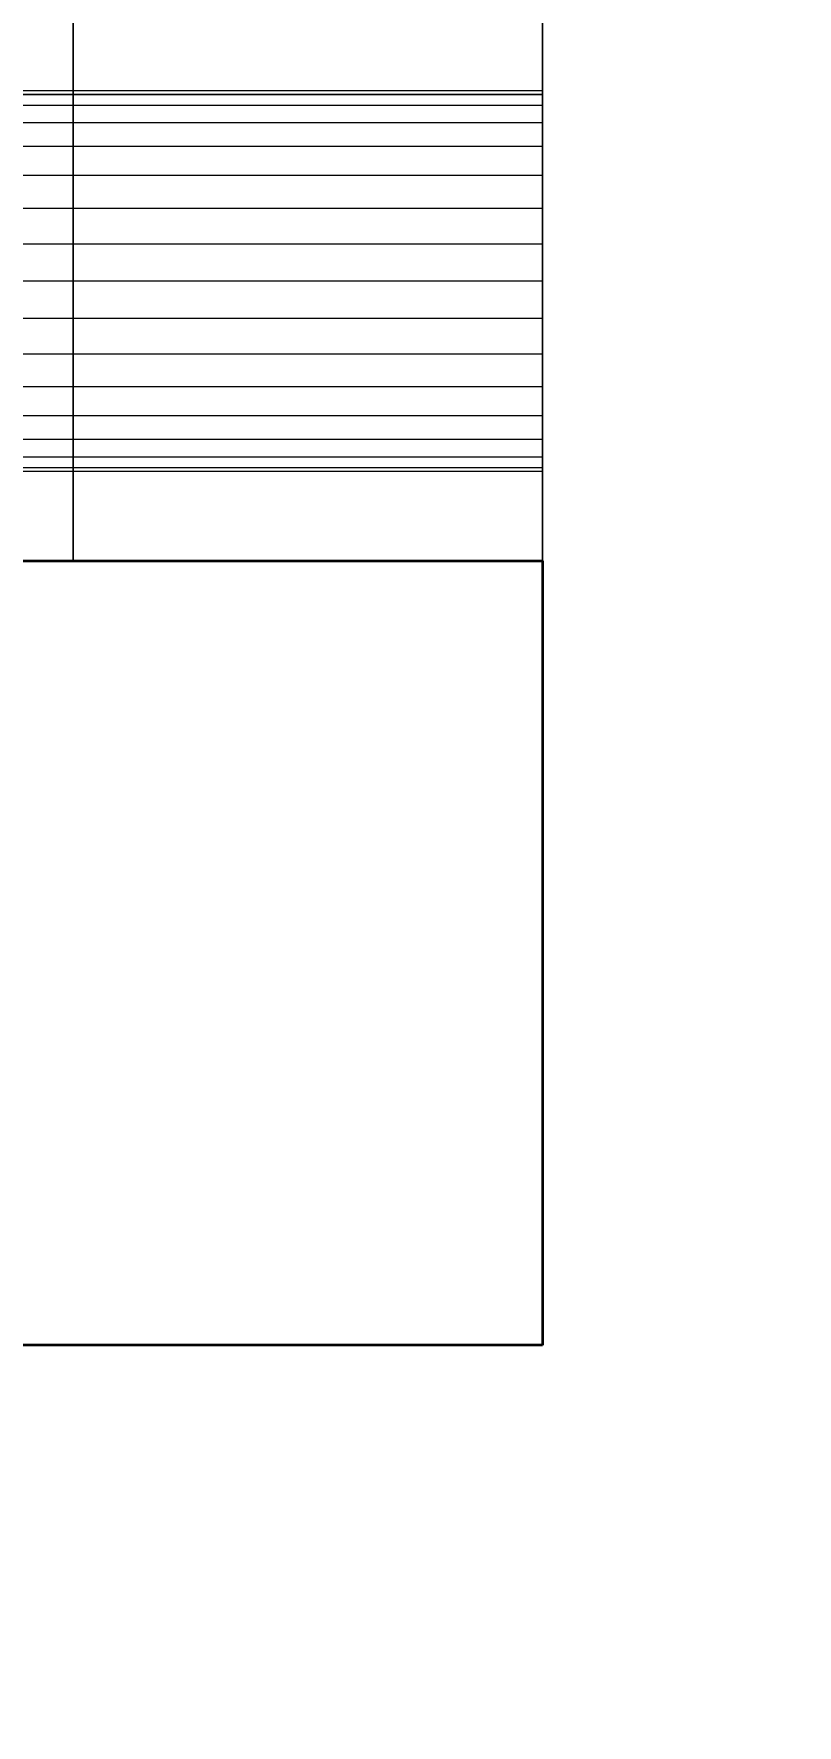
# Model space of a CAD drawing. Header units: millimetres. Extents: x -22443 to 8019, y 3751 to 17584.
# Drawn here: x -19289.5 to -19210.1, y 10933.9 to 11109.8 of the extents above; entities that cross this region are included whole.
import ezdxf

# ---------------------------------------------------------------- set-up
doc = ezdxf.new("R2010")
doc.units = ezdxf.units.MM
for name, color, linetype, lineweight in [('A-ANNO-DIMS', 211, 'Continuous', 9), ('A-ANNO-DIMS-50', 211, 'Continuous', 9), ('A-GENM', 13, 'Continuous', 18)]:
    doc.layers.add(name, color=color, linetype=linetype, lineweight=lineweight)
doc.styles.add('Arial', font='arial.ttf', dxfattribs={"height": 125})
doc.dimstyles.new('Diagonal_-_2_5mm_Arial', dxfattribs={"dimscale": 304.8, "dimtxt": 127.532425, "dimasz": 0.492126, "dimexe": 0.393701, "dimexo": 0.246063, "dimgap": 0.287073, "dimtad": 1, "dimdec": 0, "dimzin": 0, "dimdsep": 46, "dimtxsty": 'Arial', "dimblk1": 'OBLIQUE', "dimblk2": 'OBLIQUE', "dimsah": 1, "dimcen": 0.09, "dimdle": 0.393701, "dimazin": 0, "dimtfac": 1, "dimtdec": 4, "dimtix": 1, "dimtmove": 0, "dimatfit": 3, "dimfxl": 1, "dimtvp": 1, "dimtolj": 1, "dimtzin": 0, "dimarcsym": 2})

# ---------------------------------------------------------------- blocks, each defined once
blk = doc.blocks.new('Nevera de autoservicio single - Nevera de autoservicio single-466915-Level 1')
at = {"layer": 'A-GENM'}
for p, q in [((405.91, -1108.9), (405.91, 1307.98)), ((405.91, -1108.9), (405.91, 1307.98)), ((405.91, 1307.98), (405.91, -1108.9)), ((405.91, 1307.98), (405.91, -1108.9)), ((454.75, 1307.98), (454.75, -1108.9)), ((454.75, -1108.9), (454.75, 1307.98)), ((454.75, -1108.9), (454.75, 1307.98)), ((454.75, -1108.9), (454.75, 1307.98)), ((454.75, -1060.04), (255.92, -1060.04)), ((454.75, -1060.04), (255.92, -1060.04)), ((454.75, -1060.04), (255.92, -1060.04)), ((454.75, -1060.04), (255.92, -1060.04)), ((454.75, -1060.04), (255.92, -1060.04)), ((454.75, -1060.04), (255.92, -1060.04)), ((454.75, -1060.04), (255.92, -1060.04)), ((454.75, -1060.04), (255.92, -1060.04)), ((454.75, -1060.04), (255.92, -1060.04)), ((454.75, -1060.04), (255.92, -1060.04)), ((454.75, -1060.04), (255.92, -1060.04)), ((454.75, -1060.04), (255.92, -1060.04)), ((454.75, -1060.42), (255.92, -1060.42)), ((454.75, -1060.42), (255.92, -1060.42)), ((454.75, -1060.42), (255.92, -1060.42)), ((454.75, -1060.42), (255.92, -1060.42)), ((454.75, -1060.42), (255.92, -1060.42)), ((454.75, -1060.42), (255.92, -1060.42)), ((454.75, -1060.42), (255.92, -1060.42)), ((454.75, -1060.42), (255.92, -1060.42)), ((454.75, -1060.42), (255.92, -1060.42)), ((454.75, -1060.42), (255.92, -1060.42)), ((454.75, -1060.42), (255.92, -1060.42)), ((454.75, -1060.42), (255.92, -1060.42)), ((454.75, -1060.42), (255.92, -1060.42)), ((454.75, -1060.42), (255.92, -1060.42)), ((454.75, -1060.42), (255.92, -1060.42)), ((454.75, -1060.42), (255.92, -1060.42)), ((255.92, -1060.42), (454.75, -1060.42)), ((454.75, -1060.42), (255.92, -1060.42)), ((454.75, -1060.42), (255.92, -1060.42)), ((454.75, -1060.42), (255.92, -1060.42)), ((255.92, -1060.42), (454.75, -1060.42)), ((454.75, -1060.42), (255.92, -1060.42)), ((454.75, -1060.42), (255.92, -1060.42)), ((454.75, -1060.42), (255.92, -1060.42)), ((454.75, -1060.39), (454.75, -1060.04)), ((454.75, -1060.04), (454.75, -1060.42)), ((454.75, -1060.42), (454.75, -1060.04)), ((454.75, -1060.04), (454.75, -1060.23)), ((454.75, -1060.42), (454.75, -1060.04)), ((454.75, -1060.04), (454.75, -1060.23)), ((454.75, -1060.23), (454.75, -1060.04)), ((454.75, -1060.04), (454.75, -1060.42)), ((454.75, -1060.23), (454.75, -1060.04)), ((454.75, -1060.04), (454.75, -1060.42)), ((454.75, -1060.23), (454.75, -1060.04)), ((454.75, -1060.04), (454.75, -1060.42)), ((454.75, -1060.42), (454.75, -1060.04)), ((454.75, -1060.04), (454.75, -1060.39)), ((454.75, -1060.23), (454.75, -1060.04)), ((454.75, -1060.23), (454.75, -1060.04)), ((454.75, -1060.23), (454.75, -1060.04)), ((454.75, -1060.23), (454.75, -1060.04)), ((454.75, -1060.23), (454.75, -1060.04)), ((454.75, -1060.42), (454.75, -1060.04)), ((454.75, -1060.42), (454.75, -1060.04)), ((454.75, -1060.42), (454.75, -1060.04)), ((454.75, -1060.42), (454.75, -1060.04)), ((454.75, -1060.42), (454.75, -1060.04)), ((454.75, -1060.23), (454.75, -1060.42)), ((454.75, -1060.23), (454.75, -1060.42)), ((454.75, -1060.42), (454.75, -1060.23)), ((454.75, -1060.23), (454.75, -1060.42)), ((454.75, -1060.23), (454.75, -1060.42)), ((454.75, -1060.42), (454.75, -1060.23)), ((454.75, -1060.42), (454.75, -1060.23)), ((454.75, -1060.42), (454.75, -1060.23)), ((454.75, -1060.42), (454.75, -1060.23)), ((454.75, -1060.42), (454.75, -1060.23)), ((454.75, -1060.42), (454.75, -1060.39)), ((454.75, -1060.39), (454.75, -1060.42)), ((454.75, -1061.55), (454.75, -1060.42)), ((454.75, -1060.42), (454.75, -1061.55)), ((454.75, -1061.55), (454.75, -1060.42)), ((454.75, -1060.42), (454.75, -1061.55)), ((454.75, -1061.55), (454.75, -1060.42)), ((454.75, -1060.42), (454.75, -1061.55)), ((454.75, -1061.55), (454.75, -1060.42)), ((454.75, -1060.42), (454.75, -1061.55)), ((454.75, -1061.55), (454.75, -1060.42)), ((454.75, -1060.42), (454.75, -1061.55)), ((454.75, -1061.55), (454.75, -1060.42)), ((454.75, -1060.42), (454.75, -1061.55)), ((454.75, -1061.55), (454.75, -1060.42)), ((454.75, -1061.55), (454.75, -1060.42)), ((454.75, -1061.55), (454.75, -1060.42)), ((454.75, -1061.55), (454.75, -1060.42)), ((454.75, -1061.55), (454.75, -1060.42)), ((454.75, -1061.55), (454.75, -1060.42)), ((454.75, -1061.55), (454.75, -1060.42)), ((454.75, -1061.55), (454.75, -1060.42)), ((454.75, -1061.55), (454.75, -1060.42)), ((454.75, -1061.55), (454.75, -1060.42)), ((454.75, -1061.55), (454.75, -1060.42)), ((454.75, -1061.55), (454.75, -1060.42)), ((454.75, -1061.55), (255.92, -1061.55)), ((454.75, -1061.55), (255.92, -1061.55)), ((454.75, -1061.55), (255.92, -1061.55)), ((454.75, -1061.55), (255.92, -1061.55)), ((454.75, -1061.55), (255.92, -1061.55)), ((454.75, -1061.55), (255.92, -1061.55)), ((454.75, -1061.55), (255.92, -1061.55)), ((454.75, -1061.55), (255.92, -1061.55)), ((454.75, -1061.55), (255.92, -1061.55)), ((454.75, -1061.55), (255.92, -1061.55)), ((454.75, -1061.55), (255.92, -1061.55)), ((454.75, -1061.55), (255.92, -1061.55)), ((454.75, -1061.55), (255.92, -1061.55)), ((454.75, -1061.55), (255.92, -1061.55)), ((454.75, -1061.55), (255.92, -1061.55)), ((454.75, -1061.55), (255.92, -1061.55)), ((454.75, -1061.55), (255.92, -1061.55)), ((454.75, -1061.55), (255.92, -1061.55)), ((454.75, -1061.55), (255.92, -1061.55)), ((454.75, -1061.55), (255.92, -1061.55)), ((454.75, -1061.55), (255.92, -1061.55)), ((454.75, -1061.55), (255.92, -1061.55)), ((454.75, -1061.55), (255.92, -1061.55)), ((454.75, -1061.55), (255.92, -1061.55)), ((454.75, -1063.37), (454.75, -1061.55)), ((454.75, -1061.55), (454.75, -1063.37)), ((454.75, -1063.37), (454.75, -1061.55)), ((454.75, -1061.55), (454.75, -1063.37)), ((454.75, -1063.37), (454.75, -1061.55)), ((454.75, -1061.55), (454.75, -1063.37)), ((454.75, -1063.37), (454.75, -1061.55)), ((454.75, -1061.55), (454.75, -1063.37)), ((454.75, -1063.37), (454.75, -1061.55)), ((454.75, -1061.55), (454.75, -1063.37)), ((454.75, -1063.37), (454.75, -1061.55)), ((454.75, -1061.55), (454.75, -1063.37)), ((454.75, -1063.37), (454.75, -1061.55)), ((454.75, -1063.37), (454.75, -1061.55)), ((454.75, -1063.37), (454.75, -1061.55)), ((454.75, -1063.37), (454.75, -1061.55)), ((454.75, -1063.37), (454.75, -1061.55)), ((454.75, -1063.37), (454.75, -1061.55)), ((454.75, -1063.37), (454.75, -1061.55)), ((454.75, -1063.37), (454.75, -1061.55)), ((454.75, -1063.37), (454.75, -1061.55)), ((454.75, -1063.37), (454.75, -1061.55)), ((454.75, -1063.37), (454.75, -1061.55)), ((454.75, -1063.37), (454.75, -1061.55)), ((454.75, -1063.37), (255.92, -1063.37)), ((454.75, -1063.37), (255.92, -1063.37)), ((454.75, -1063.37), (255.92, -1063.37)), ((454.75, -1063.37), (255.92, -1063.37)), ((454.75, -1063.37), (255.92, -1063.37)), ((454.75, -1063.37), (255.92, -1063.37)), ((454.75, -1063.37), (255.92, -1063.37)), ((454.75, -1063.37), (255.92, -1063.37)), ((454.75, -1063.37), (255.92, -1063.37)), ((454.75, -1063.37), (255.92, -1063.37)), ((454.75, -1063.37), (255.92, -1063.37)), ((454.75, -1063.37), (255.92, -1063.37)), ((454.75, -1063.37), (255.92, -1063.37)), ((454.75, -1063.37), (255.92, -1063.37)), ((454.75, -1063.37), (255.92, -1063.37)), ((454.75, -1063.37), (255.92, -1063.37)), ((454.75, -1063.37), (255.92, -1063.37)), ((454.75, -1063.37), (255.92, -1063.37)), ((454.75, -1063.37), (255.92, -1063.37)), ((454.75, -1063.37), (255.92, -1063.37)), ((454.75, -1063.37), (255.92, -1063.37)), ((454.75, -1063.37), (255.92, -1063.37)), ((454.75, -1063.37), (255.92, -1063.37)), ((454.75, -1063.37), (255.92, -1063.37)), ((454.75, -1065.83), (454.75, -1063.37)), ((454.75, -1063.37), (454.75, -1065.83)), ((454.75, -1065.83), (454.75, -1063.37)), ((454.75, -1063.37), (454.75, -1065.83)), ((454.75, -1065.83), (454.75, -1063.37)), ((454.75, -1063.37), (454.75, -1065.83)), ((454.75, -1065.83), (454.75, -1063.37)), ((454.75, -1063.37), (454.75, -1065.83)), ((454.75, -1065.83), (454.75, -1063.37)), ((454.75, -1063.37), (454.75, -1065.83)), ((454.75, -1065.83), (454.75, -1063.37)), ((454.75, -1063.37), (454.75, -1065.83)), ((454.75, -1065.83), (454.75, -1063.37)), ((454.75, -1065.83), (454.75, -1063.37)), ((454.75, -1065.83), (454.75, -1063.37)), ((454.75, -1065.83), (454.75, -1063.37)), ((454.75, -1065.83), (454.75, -1063.37)), ((454.75, -1065.83), (454.75, -1063.37)), ((454.75, -1065.83), (454.75, -1063.37)), ((454.75, -1065.83), (454.75, -1063.37)), ((454.75, -1065.83), (454.75, -1063.37)), ((454.75, -1065.83), (454.75, -1063.37)), ((454.75, -1065.83), (454.75, -1063.37)), ((454.75, -1065.83), (454.75, -1063.37)), ((454.75, -1065.83), (255.92, -1065.83)), ((454.75, -1065.83), (255.92, -1065.83)), ((454.75, -1065.83), (255.92, -1065.83)), ((454.75, -1065.83), (255.92, -1065.83)), ((454.75, -1065.83), (255.92, -1065.83)), ((454.75, -1065.83), (255.92, -1065.83)), ((454.75, -1065.83), (255.92, -1065.83)), ((454.75, -1065.83), (255.92, -1065.83)), ((454.75, -1065.83), (255.92, -1065.83)), ((454.75, -1065.83), (255.92, -1065.83)), ((454.75, -1065.83), (255.92, -1065.83)), ((454.75, -1065.83), (255.92, -1065.83)), ((454.75, -1065.83), (255.92, -1065.83)), ((454.75, -1065.83), (255.92, -1065.83)), ((454.75, -1065.83), (255.92, -1065.83)), ((454.75, -1065.83), (255.92, -1065.83)), ((454.75, -1065.83), (255.92, -1065.83)), ((454.75, -1065.83), (255.92, -1065.83)), ((454.75, -1065.83), (255.92, -1065.83)), ((454.75, -1065.83), (255.92, -1065.83)), ((454.75, -1065.83), (255.92, -1065.83)), ((454.75, -1065.83), (255.92, -1065.83)), ((454.75, -1065.83), (255.92, -1065.83)), ((454.75, -1065.83), (255.92, -1065.83)), ((454.75, -1068.83), (454.75, -1065.83)), ((454.75, -1065.83), (454.75, -1068.83)), ((454.75, -1068.83), (454.75, -1065.83)), ((454.75, -1065.83), (454.75, -1068.83)), ((454.75, -1068.83), (454.75, -1065.83)), ((454.75, -1065.83), (454.75, -1068.83)), ((454.75, -1068.83), (454.75, -1065.83)), ((454.75, -1065.83), (454.75, -1068.83)), ((454.75, -1068.83), (454.75, -1065.83)), ((454.75, -1065.83), (454.75, -1068.83)), ((454.75, -1068.83), (454.75, -1065.83)), ((454.75, -1065.83), (454.75, -1068.83)), ((454.75, -1068.83), (454.75, -1065.83)), ((454.75, -1068.83), (454.75, -1065.83)), ((454.75, -1068.83), (454.75, -1065.83)), ((454.75, -1068.83), (454.75, -1065.83)), ((454.75, -1068.83), (454.75, -1065.83)), ((454.75, -1068.83), (454.75, -1065.83)), ((454.75, -1068.83), (454.75, -1065.83)), ((454.75, -1068.83), (454.75, -1065.83)), ((454.75, -1068.83), (454.75, -1065.83)), ((454.75, -1068.83), (454.75, -1065.83)), ((454.75, -1068.83), (454.75, -1065.83)), ((454.75, -1068.83), (454.75, -1065.83)), ((454.75, -1068.83), (255.92, -1068.83)), ((454.75, -1068.83), (255.92, -1068.83)), ((454.75, -1068.83), (255.92, -1068.83)), ((454.75, -1068.83), (255.92, -1068.83)), ((454.75, -1068.83), (255.92, -1068.83)), ((454.75, -1068.83), (255.92, -1068.83)), ((454.75, -1068.83), (255.92, -1068.83)), ((454.75, -1068.83), (255.92, -1068.83)), ((454.75, -1068.83), (255.92, -1068.83)), ((454.75, -1068.83), (255.92, -1068.83)), ((454.75, -1068.83), (255.92, -1068.83)), ((454.75, -1068.83), (255.92, -1068.83)), ((454.75, -1068.83), (255.92, -1068.83)), ((454.75, -1068.83), (255.92, -1068.83)), ((454.75, -1068.83), (255.92, -1068.83)), ((454.75, -1068.83), (255.92, -1068.83)), ((454.75, -1068.83), (255.92, -1068.83)), ((454.75, -1068.83), (255.92, -1068.83)), ((454.75, -1068.83), (255.92, -1068.83)), ((454.75, -1068.83), (255.92, -1068.83)), ((454.75, -1068.83), (255.92, -1068.83)), ((454.75, -1068.83), (255.92, -1068.83)), ((454.75, -1068.83), (255.92, -1068.83)), ((454.75, -1068.83), (255.92, -1068.83)), ((454.75, -1072.25), (454.75, -1068.83)), ((454.75, -1068.83), (454.75, -1072.25)), ((454.75, -1072.25), (454.75, -1068.83)), ((454.75, -1068.83), (454.75, -1072.25)), ((454.75, -1072.25), (454.75, -1068.83)), ((454.75, -1068.83), (454.75, -1072.25)), ((454.75, -1072.25), (454.75, -1068.83)), ((454.75, -1068.83), (454.75, -1072.25)), ((454.75, -1072.25), (454.75, -1068.83)), ((454.75, -1068.83), (454.75, -1072.25)), ((454.75, -1072.25), (454.75, -1068.83)), ((454.75, -1068.83), (454.75, -1072.25)), ((454.75, -1072.25), (454.75, -1068.83)), ((454.75, -1072.25), (454.75, -1068.83)), ((454.75, -1072.25), (454.75, -1068.83)), ((454.75, -1072.25), (454.75, -1068.83)), ((454.75, -1072.25), (454.75, -1068.83)), ((454.75, -1072.25), (454.75, -1068.83)), ((454.75, -1072.25), (454.75, -1068.83)), ((454.75, -1072.25), (454.75, -1068.83)), ((454.75, -1072.25), (454.75, -1068.83)), ((454.75, -1072.25), (454.75, -1068.83)), ((454.75, -1072.25), (454.75, -1068.83)), ((454.75, -1072.25), (454.75, -1068.83)), ((454.75, -1072.25), (255.92, -1072.25)), ((454.75, -1072.25), (255.92, -1072.25)), ((454.75, -1072.25), (255.92, -1072.25)), ((454.75, -1072.25), (255.92, -1072.25)), ((454.75, -1072.25), (255.92, -1072.25)), ((454.75, -1072.25), (255.92, -1072.25)), ((454.75, -1072.25), (255.92, -1072.25)), ((454.75, -1072.25), (255.92, -1072.25)), ((454.75, -1072.25), (255.92, -1072.25)), ((454.75, -1072.25), (255.92, -1072.25)), ((454.75, -1072.25), (255.92, -1072.25)), ((454.75, -1072.25), (255.92, -1072.25)), ((454.75, -1072.25), (255.92, -1072.25)), ((454.75, -1072.25), (255.92, -1072.25)), ((454.75, -1072.25), (255.92, -1072.25)), ((454.75, -1072.25), (255.92, -1072.25)), ((454.75, -1072.25), (255.92, -1072.25)), ((454.75, -1072.25), (255.92, -1072.25)), ((454.75, -1072.25), (255.92, -1072.25)), ((454.75, -1072.25), (255.92, -1072.25)), ((454.75, -1072.25), (255.92, -1072.25)), ((454.75, -1072.25), (255.92, -1072.25)), ((454.75, -1072.25), (255.92, -1072.25)), ((454.75, -1072.25), (255.92, -1072.25)), ((454.75, -1075.96), (454.75, -1072.25)), ((454.75, -1072.25), (454.75, -1075.96)), ((454.75, -1075.96), (454.75, -1072.25)), ((454.75, -1072.25), (454.75, -1075.96)), ((454.75, -1075.96), (454.75, -1072.25)), ((454.75, -1072.25), (454.75, -1075.96)), ((454.75, -1075.96), (454.75, -1072.25)), ((454.75, -1072.25), (454.75, -1075.96)), ((454.75, -1075.96), (454.75, -1072.25)), ((454.75, -1072.25), (454.75, -1075.96)), ((454.75, -1075.96), (454.75, -1072.25)), ((454.75, -1072.25), (454.75, -1075.96)), ((454.75, -1072.25), (454.75, -1075.96)), ((454.75, -1075.96), (454.75, -1072.25)), ((454.75, -1075.96), (454.75, -1072.25)), ((454.75, -1075.96), (454.75, -1072.25)), ((454.75, -1075.96), (454.75, -1072.25)), ((454.75, -1075.96), (454.75, -1072.25)), ((454.75, -1075.96), (454.75, -1072.25)), ((454.75, -1075.96), (454.75, -1072.25)), ((454.75, -1075.96), (454.75, -1072.25)), ((454.75, -1075.96), (454.75, -1072.25)), ((454.75, -1075.96), (454.75, -1072.25)), ((454.75, -1075.96), (454.75, -1072.25)), ((454.75, -1075.96), (255.92, -1075.96)), ((454.75, -1075.96), (255.92, -1075.96)), ((454.75, -1075.96), (255.92, -1075.96)), ((454.75, -1075.96), (255.92, -1075.96)), ((454.75, -1075.96), (255.92, -1075.96)), ((454.75, -1075.96), (255.92, -1075.96)), ((454.75, -1075.96), (255.92, -1075.96)), ((454.75, -1075.96), (255.92, -1075.96)), ((454.75, -1075.96), (255.92, -1075.96)), ((454.75, -1075.96), (255.92, -1075.96)), ((454.75, -1075.96), (255.92, -1075.96)), ((454.75, -1075.96), (255.92, -1075.96)), ((454.75, -1075.96), (255.92, -1075.96)), ((454.75, -1075.96), (255.92, -1075.96)), ((454.75, -1075.96), (255.92, -1075.96)), ((454.75, -1075.96), (255.92, -1075.96)), ((454.75, -1075.96), (255.92, -1075.96)), ((454.75, -1075.96), (255.92, -1075.96)), ((454.75, -1075.96), (255.92, -1075.96)), ((454.75, -1075.96), (255.92, -1075.96)), ((454.75, -1075.96), (255.92, -1075.96)), ((454.75, -1075.96), (255.92, -1075.96)), ((454.75, -1075.96), (255.92, -1075.96)), ((454.75, -1075.96), (255.92, -1075.96)), ((454.75, -1079.83), (454.75, -1075.96)), ((454.75, -1075.96), (454.75, -1079.83)), ((454.75, -1079.83), (454.75, -1075.96)), ((454.75, -1075.96), (454.75, -1079.83)), ((454.75, -1079.83), (454.75, -1075.96)), ((454.75, -1075.96), (454.75, -1079.83)), ((454.75, -1079.83), (454.75, -1075.96)), ((454.75, -1075.96), (454.75, -1079.83)), ((454.75, -1079.83), (454.75, -1075.96)), ((454.75, -1075.96), (454.75, -1079.83)), ((454.75, -1079.83), (454.75, -1075.96)), ((454.75, -1075.96), (454.75, -1079.83)), ((454.75, -1075.96), (454.75, -1079.83)), ((454.75, -1079.83), (454.75, -1075.96)), ((454.75, -1079.83), (454.75, -1075.96)), ((454.75, -1079.83), (454.75, -1075.96)), ((454.75, -1079.83), (454.75, -1075.96)), ((454.75, -1079.83), (454.75, -1075.96)), ((454.75, -1079.83), (454.75, -1075.96)), ((454.75, -1079.83), (454.75, -1075.96)), ((454.75, -1079.83), (454.75, -1075.96)), ((454.75, -1079.83), (454.75, -1075.96)), ((454.75, -1079.83), (454.75, -1075.96)), ((454.75, -1079.83), (454.75, -1075.96)), ((454.75, -1079.83), (255.92, -1079.83)), ((454.75, -1079.83), (255.92, -1079.83)), ((454.75, -1079.83), (255.92, -1079.83)), ((454.75, -1079.83), (255.92, -1079.83)), ((454.75, -1079.83), (255.92, -1079.83)), ((454.75, -1079.83), (255.92, -1079.83)), ((454.75, -1079.83), (255.92, -1079.83)), ((454.75, -1079.83), (255.92, -1079.83)), ((454.75, -1079.83), (255.92, -1079.83)), ((454.75, -1079.83), (255.92, -1079.83)), ((454.75, -1079.83), (255.92, -1079.83)), ((454.75, -1079.83), (255.92, -1079.83)), ((454.75, -1079.83), (255.92, -1079.83)), ((454.75, -1079.83), (255.92, -1079.83)), ((454.75, -1079.83), (255.92, -1079.83)), ((454.75, -1079.83), (255.92, -1079.83)), ((454.75, -1079.83), (255.92, -1079.83)), ((454.75, -1079.83), (255.92, -1079.83)), ((454.75, -1079.83), (255.92, -1079.83)), ((454.75, -1079.83), (255.92, -1079.83)), ((454.75, -1079.83), (255.92, -1079.83)), ((454.75, -1079.83), (255.92, -1079.83)), ((454.75, -1079.83), (255.92, -1079.83)), ((454.75, -1079.83), (255.92, -1079.83)), ((454.75, -1083.69), (454.75, -1079.83)), ((454.75, -1079.83), (454.75, -1083.69)), ((454.75, -1083.69), (454.75, -1079.83)), ((454.75, -1079.83), (454.75, -1083.69)), ((454.75, -1083.69), (454.75, -1079.83)), ((454.75, -1079.83), (454.75, -1083.69)), ((454.75, -1083.69), (454.75, -1079.83)), ((454.75, -1079.83), (454.75, -1083.69)), ((454.75, -1083.69), (454.75, -1079.83)), ((454.75, -1079.83), (454.75, -1083.69)), ((454.75, -1083.69), (454.75, -1079.83)), ((454.75, -1079.83), (454.75, -1083.69)), ((454.75, -1079.83), (454.75, -1083.69)), ((454.75, -1079.83), (454.75, -1083.69)), ((454.75, -1083.69), (454.75, -1079.83)), ((454.75, -1083.69), (454.75, -1079.83)), ((454.75, -1083.69), (454.75, -1079.83)), ((454.75, -1083.69), (454.75, -1079.83)), ((454.75, -1083.69), (454.75, -1079.83)), ((454.75, -1083.69), (454.75, -1079.83)), ((454.75, -1083.69), (454.75, -1079.83)), ((454.75, -1083.69), (454.75, -1079.83)), ((454.75, -1083.69), (454.75, -1079.83)), ((454.75, -1083.69), (454.75, -1079.83)), ((454.75, -1083.69), (255.92, -1083.69)), ((454.75, -1083.69), (255.92, -1083.69)), ((454.75, -1083.69), (255.92, -1083.69)), ((454.75, -1083.69), (255.92, -1083.69)), ((454.75, -1083.69), (255.92, -1083.69)), ((454.75, -1083.69), (255.92, -1083.69)), ((454.75, -1083.69), (255.92, -1083.69)), ((454.75, -1083.69), (255.92, -1083.69)), ((454.75, -1083.69), (255.92, -1083.69)), ((454.75, -1083.69), (255.92, -1083.69)), ((454.75, -1083.69), (255.92, -1083.69)), ((454.75, -1083.69), (255.92, -1083.69)), ((454.75, -1083.69), (255.92, -1083.69)), ((454.75, -1083.69), (255.92, -1083.69)), ((454.75, -1083.69), (255.92, -1083.69)), ((454.75, -1083.69), (255.92, -1083.69)), ((454.75, -1083.69), (255.92, -1083.69)), ((454.75, -1083.69), (255.92, -1083.69)), ((454.75, -1083.69), (255.92, -1083.69)), ((454.75, -1083.69), (255.92, -1083.69)), ((454.75, -1083.69), (255.92, -1083.69)), ((454.75, -1083.69), (255.92, -1083.69)), ((454.75, -1083.69), (255.92, -1083.69)), ((454.75, -1083.69), (255.92, -1083.69)), ((454.75, -1087.4), (454.75, -1083.69)), ((454.75, -1083.69), (454.75, -1087.4)), ((454.75, -1087.4), (454.75, -1083.69)), ((454.75, -1083.69), (454.75, -1087.4)), ((454.75, -1087.4), (454.75, -1083.69)), ((454.75, -1083.69), (454.75, -1087.4)), ((454.75, -1087.4), (454.75, -1083.69)), ((454.75, -1083.69), (454.75, -1087.4)), ((454.75, -1087.4), (454.75, -1083.69)), ((454.75, -1083.69), (454.75, -1087.4)), ((454.75, -1087.4), (454.75, -1083.69)), ((454.75, -1083.69), (454.75, -1087.4)), ((454.75, -1083.69), (454.75, -1087.4)), ((454.75, -1083.69), (454.75, -1087.4)), ((454.75, -1087.4), (454.75, -1083.69)), ((454.75, -1087.4), (454.75, -1083.69)), ((454.75, -1087.4), (454.75, -1083.69)), ((454.75, -1087.4), (454.75, -1083.69)), ((454.75, -1087.4), (454.75, -1083.69)), ((454.75, -1087.4), (454.75, -1083.69)), ((454.75, -1087.4), (454.75, -1083.69)), ((454.75, -1087.4), (454.75, -1083.69)), ((454.75, -1087.4), (454.75, -1083.69)), ((454.75, -1087.4), (454.75, -1083.69)), ((454.75, -1087.4), (255.92, -1087.4)), ((454.75, -1087.4), (255.92, -1087.4)), ((454.75, -1087.4), (255.92, -1087.4)), ((454.75, -1087.4), (255.92, -1087.4)), ((454.75, -1087.4), (255.92, -1087.4)), ((454.75, -1087.4), (255.92, -1087.4)), ((454.75, -1087.4), (255.92, -1087.4)), ((454.75, -1087.4), (255.92, -1087.4)), ((454.75, -1087.4), (255.92, -1087.4)), ((454.75, -1087.4), (255.92, -1087.4)), ((454.75, -1087.4), (255.92, -1087.4)), ((454.75, -1087.4), (255.92, -1087.4)), ((454.75, -1087.4), (255.92, -1087.4)), ((454.75, -1087.4), (255.92, -1087.4)), ((454.75, -1087.4), (255.92, -1087.4)), ((454.75, -1087.4), (255.92, -1087.4)), ((454.75, -1087.4), (255.92, -1087.4)), ((454.75, -1087.4), (255.92, -1087.4)), ((454.75, -1087.4), (255.92, -1087.4)), ((454.75, -1087.4), (255.92, -1087.4)), ((454.75, -1087.4), (255.92, -1087.4)), ((454.75, -1087.4), (255.92, -1087.4)), ((454.75, -1087.4), (255.92, -1087.4)), ((454.75, -1087.4), (255.92, -1087.4)), ((454.75, -1090.82), (454.75, -1087.4)), ((454.75, -1087.4), (454.75, -1090.82)), ((454.75, -1090.82), (454.75, -1087.4)), ((454.75, -1087.4), (454.75, -1090.82)), ((454.75, -1090.82), (454.75, -1087.4)), ((454.75, -1087.4), (454.75, -1090.82)), ((454.75, -1090.82), (454.75, -1087.4)), ((454.75, -1087.4), (454.75, -1090.82)), ((454.75, -1090.82), (454.75, -1087.4)), ((454.75, -1087.4), (454.75, -1090.82)), ((454.75, -1090.82), (454.75, -1087.4)), ((454.75, -1087.4), (454.75, -1090.82)), ((454.75, -1087.4), (454.75, -1090.82)), ((454.75, -1087.4), (454.75, -1090.82)), ((454.75, -1090.82), (454.75, -1087.4)), ((454.75, -1090.82), (454.75, -1087.4)), ((454.75, -1090.82), (454.75, -1087.4)), ((454.75, -1090.82), (454.75, -1087.4)), ((454.75, -1090.82), (454.75, -1087.4)), ((454.75, -1090.82), (454.75, -1087.4)), ((454.75, -1090.82), (454.75, -1087.4)), ((454.75, -1090.82), (454.75, -1087.4)), ((454.75, -1090.82), (454.75, -1087.4)), ((454.75, -1090.82), (454.75, -1087.4)), ((454.75, -1090.82), (255.92, -1090.82)), ((454.75, -1090.82), (255.92, -1090.82)), ((454.75, -1090.82), (255.92, -1090.82)), ((454.75, -1090.82), (255.92, -1090.82)), ((454.75, -1090.82), (255.92, -1090.82)), ((454.75, -1090.82), (255.92, -1090.82)), ((454.75, -1090.82), (255.92, -1090.82)), ((454.75, -1090.82), (255.92, -1090.82)), ((454.75, -1090.82), (255.92, -1090.82)), ((454.75, -1090.82), (255.92, -1090.82)), ((454.75, -1090.82), (255.92, -1090.82)), ((454.75, -1090.82), (255.92, -1090.82)), ((454.75, -1090.82), (255.92, -1090.82)), ((454.75, -1090.82), (255.92, -1090.82)), ((454.75, -1090.82), (255.92, -1090.82)), ((454.75, -1090.82), (255.92, -1090.82)), ((454.75, -1090.82), (255.92, -1090.82)), ((454.75, -1090.82), (255.92, -1090.82)), ((454.75, -1090.82), (255.92, -1090.82)), ((454.75, -1090.82), (255.92, -1090.82)), ((454.75, -1090.82), (255.92, -1090.82)), ((454.75, -1090.82), (255.92, -1090.82)), ((454.75, -1090.82), (255.92, -1090.82)), ((454.75, -1090.82), (255.92, -1090.82)), ((454.75, -1093.82), (454.75, -1090.82)), ((454.75, -1090.82), (454.75, -1093.82)), ((454.75, -1093.82), (454.75, -1090.82)), ((454.75, -1090.82), (454.75, -1093.82)), ((454.75, -1093.82), (454.75, -1090.82)), ((454.75, -1090.82), (454.75, -1093.82)), ((454.75, -1093.82), (454.75, -1090.82)), ((454.75, -1090.82), (454.75, -1093.82)), ((454.75, -1093.82), (454.75, -1090.82)), ((454.75, -1090.82), (454.75, -1093.82)), ((454.75, -1093.82), (454.75, -1090.82)), ((454.75, -1090.82), (454.75, -1093.82)), ((454.75, -1090.82), (454.75, -1093.82)), ((454.75, -1090.82), (454.75, -1093.82)), ((454.75, -1093.82), (454.75, -1090.82)), ((454.75, -1093.82), (454.75, -1090.82)), ((454.75, -1093.82), (454.75, -1090.82)), ((454.75, -1093.82), (454.75, -1090.82)), ((454.75, -1093.82), (454.75, -1090.82)), ((454.75, -1093.82), (454.75, -1090.82)), ((454.75, -1093.82), (454.75, -1090.82)), ((454.75, -1093.82), (454.75, -1090.82)), ((454.75, -1093.82), (454.75, -1090.82)), ((454.75, -1090.82), (454.75, -1093.82)), ((454.75, -1093.82), (255.92, -1093.82)), ((454.75, -1093.82), (255.92, -1093.82)), ((454.75, -1093.82), (255.92, -1093.82)), ((454.75, -1093.82), (255.92, -1093.82)), ((454.75, -1093.82), (255.92, -1093.82)), ((454.75, -1093.82), (255.92, -1093.82)), ((454.75, -1093.82), (255.92, -1093.82)), ((454.75, -1093.82), (255.92, -1093.82)), ((454.75, -1093.82), (255.92, -1093.82)), ((454.75, -1093.82), (255.92, -1093.82)), ((454.75, -1093.82), (255.92, -1093.82)), ((454.75, -1093.82), (255.92, -1093.82)), ((454.75, -1093.82), (255.92, -1093.82)), ((454.75, -1093.82), (255.92, -1093.82)), ((454.75, -1093.82), (255.92, -1093.82)), ((454.75, -1093.82), (255.92, -1093.82)), ((454.75, -1093.82), (255.92, -1093.82)), ((454.75, -1093.82), (255.92, -1093.82)), ((454.75, -1093.82), (255.92, -1093.82)), ((454.75, -1093.82), (255.92, -1093.82)), ((454.75, -1093.82), (255.92, -1093.82)), ((454.75, -1093.82), (255.92, -1093.82)), ((454.75, -1093.82), (255.92, -1093.82)), ((454.75, -1093.82), (255.92, -1093.82)), ((454.75, -1096.28), (454.75, -1093.82)), ((454.75, -1093.82), (454.75, -1096.28)), ((454.75, -1096.28), (454.75, -1093.82)), ((454.75, -1093.82), (454.75, -1096.28)), ((454.75, -1096.28), (454.75, -1093.82)), ((454.75, -1093.82), (454.75, -1096.28)), ((454.75, -1096.28), (454.75, -1093.82)), ((454.75, -1093.82), (454.75, -1096.28)), ((454.75, -1096.28), (454.75, -1093.82)), ((454.75, -1093.82), (454.75, -1096.28)), ((454.75, -1096.28), (454.75, -1093.82)), ((454.75, -1093.82), (454.75, -1096.28)), ((454.75, -1093.82), (454.75, -1096.28)), ((454.75, -1093.82), (454.75, -1096.28)), ((454.75, -1096.28), (454.75, -1093.82)), ((454.75, -1096.28), (454.75, -1093.82)), ((454.75, -1096.28), (454.75, -1093.82)), ((454.75, -1096.28), (454.75, -1093.82)), ((454.75, -1096.28), (454.75, -1093.82)), ((454.75, -1096.28), (454.75, -1093.82)), ((454.75, -1096.28), (454.75, -1093.82)), ((454.75, -1096.28), (454.75, -1093.82)), ((454.75, -1096.28), (454.75, -1093.82)), ((454.75, -1093.82), (454.75, -1096.28)), ((454.75, -1096.28), (255.92, -1096.28)), ((454.75, -1096.28), (255.92, -1096.28)), ((454.75, -1096.28), (255.92, -1096.28)), ((454.75, -1096.28), (255.92, -1096.28)), ((454.75, -1096.28), (255.92, -1096.28)), ((454.75, -1096.28), (255.92, -1096.28)), ((454.75, -1096.28), (255.92, -1096.28)), ((454.75, -1096.28), (255.92, -1096.28)), ((454.75, -1096.28), (255.92, -1096.28)), ((454.75, -1096.28), (255.92, -1096.28)), ((454.75, -1096.28), (255.92, -1096.28)), ((454.75, -1096.28), (255.92, -1096.28)), ((454.75, -1096.28), (255.92, -1096.28)), ((454.75, -1096.28), (255.92, -1096.28)), ((454.75, -1096.28), (255.92, -1096.28)), ((454.75, -1096.28), (255.92, -1096.28)), ((454.75, -1096.28), (255.92, -1096.28)), ((454.75, -1096.28), (255.92, -1096.28)), ((454.75, -1096.28), (255.92, -1096.28)), ((454.75, -1096.28), (255.92, -1096.28)), ((454.75, -1096.28), (255.92, -1096.28)), ((454.75, -1096.28), (255.92, -1096.28)), ((454.75, -1096.28), (255.92, -1096.28)), ((454.75, -1096.28), (255.92, -1096.28)), ((454.75, -1098.11), (454.75, -1096.28)), ((454.75, -1096.28), (454.75, -1098.11)), ((454.75, -1098.11), (454.75, -1096.28)), ((454.75, -1096.28), (454.75, -1098.11)), ((454.75, -1098.11), (454.75, -1096.28)), ((454.75, -1096.28), (454.75, -1098.11)), ((454.75, -1098.11), (454.75, -1096.28)), ((454.75, -1096.28), (454.75, -1098.11)), ((454.75, -1098.11), (454.75, -1096.28)), ((454.75, -1096.28), (454.75, -1098.11)), ((454.75, -1098.11), (454.75, -1096.28)), ((454.75, -1096.28), (454.75, -1098.11)), ((454.75, -1096.28), (454.75, -1098.11)), ((454.75, -1096.28), (454.75, -1098.11)), ((454.75, -1098.11), (454.75, -1096.28)), ((454.75, -1098.11), (454.75, -1096.28)), ((454.75, -1098.11), (454.75, -1096.28)), ((454.75, -1098.11), (454.75, -1096.28)), ((454.75, -1098.11), (454.75, -1096.28)), ((454.75, -1098.11), (454.75, -1096.28)), ((454.75, -1098.11), (454.75, -1096.28)), ((454.75, -1098.11), (454.75, -1096.28)), ((454.75, -1098.11), (454.75, -1096.28)), ((454.75, -1096.28), (454.75, -1098.11)), ((454.75, -1098.11), (255.92, -1098.11)), ((454.75, -1098.11), (255.92, -1098.11)), ((454.75, -1098.11), (255.92, -1098.11)), ((454.75, -1098.11), (255.92, -1098.11)), ((454.75, -1098.11), (255.92, -1098.11)), ((454.75, -1098.11), (255.92, -1098.11)), ((454.75, -1098.11), (255.92, -1098.11)), ((454.75, -1098.11), (255.92, -1098.11)), ((454.75, -1098.11), (255.92, -1098.11)), ((454.75, -1098.11), (255.92, -1098.11)), ((454.75, -1098.11), (255.92, -1098.11)), ((454.75, -1098.11), (255.92, -1098.11)), ((454.75, -1098.11), (255.92, -1098.11)), ((454.75, -1098.11), (255.92, -1098.11)), ((454.75, -1098.11), (255.92, -1098.11)), ((454.75, -1098.11), (255.92, -1098.11)), ((454.75, -1098.11), (255.92, -1098.11)), ((454.75, -1098.11), (255.92, -1098.11)), ((454.75, -1098.11), (255.92, -1098.11)), ((454.75, -1098.11), (255.92, -1098.11)), ((454.75, -1098.11), (255.92, -1098.11)), ((454.75, -1098.11), (255.92, -1098.11)), ((454.75, -1098.11), (255.92, -1098.11)), ((454.75, -1098.11), (255.92, -1098.11)), ((454.75, -1099.23), (255.92, -1099.23)), ((454.75, -1099.23), (255.92, -1099.23)), ((454.75, -1099.23), (255.92, -1099.23)), ((454.75, -1099.23), (255.92, -1099.23)), ((454.75, -1099.23), (255.92, -1099.23)), ((454.75, -1099.23), (255.92, -1099.23)), ((454.75, -1099.23), (255.92, -1099.23)), ((454.75, -1099.23), (255.92, -1099.23)), ((454.75, -1099.23), (255.92, -1099.23)), ((454.75, -1099.23), (255.92, -1099.23)), ((454.75, -1099.23), (255.92, -1099.23)), ((454.75, -1099.23), (255.92, -1099.23)), ((454.75, -1099.23), (255.92, -1099.23)), ((454.75, -1099.23), (255.92, -1099.23)), ((454.75, -1099.23), (255.92, -1099.23)), ((454.75, -1099.23), (255.92, -1099.23)), ((454.75, -1099.23), (255.92, -1099.23)), ((454.75, -1099.23), (255.92, -1099.23)), ((454.75, -1099.23), (255.92, -1099.23)), ((454.75, -1099.23), (255.92, -1099.23)), ((454.75, -1099.23), (255.92, -1099.23)), ((454.75, -1099.23), (255.92, -1099.23)), ((454.75, -1099.23), (255.92, -1099.23)), ((454.75, -1099.23), (255.92, -1099.23)), ((454.75, -1099.23), (454.75, -1098.11)), ((454.75, -1098.11), (454.75, -1099.23)), ((454.75, -1099.23), (454.75, -1098.11)), ((454.75, -1098.11), (454.75, -1099.23)), ((454.75, -1099.23), (454.75, -1098.11)), ((454.75, -1098.11), (454.75, -1099.23)), ((454.75, -1099.23), (454.75, -1098.11)), ((454.75, -1098.11), (454.75, -1099.23)), ((454.75, -1099.23), (454.75, -1098.11)), ((454.75, -1098.11), (454.75, -1099.23)), ((454.75, -1099.23), (454.75, -1098.11)), ((454.75, -1098.11), (454.75, -1099.23)), ((454.75, -1098.11), (454.75, -1099.23)), ((454.75, -1098.11), (454.75, -1099.23)), ((454.75, -1098.11), (454.75, -1099.23)), ((454.75, -1099.23), (454.75, -1098.11)), ((454.75, -1099.23), (454.75, -1098.11)), ((454.75, -1099.23), (454.75, -1098.11)), ((454.75, -1099.23), (454.75, -1098.11)), ((454.75, -1099.23), (454.75, -1098.11)), ((454.75, -1099.23), (454.75, -1098.11)), ((454.75, -1099.23), (454.75, -1098.11)), ((454.75, -1099.23), (454.75, -1098.11)), ((454.75, -1098.11), (454.75, -1099.23)), ((454.75, -1099.26), (454.75, -1099.23)), ((454.75, -1099.23), (454.75, -1099.61)), ((454.75, -1099.61), (454.75, -1099.23)), ((454.75, -1099.23), (454.75, -1099.61)), ((454.75, -1099.61), (454.75, -1099.23)), ((454.75, -1099.23), (454.75, -1099.61)), ((454.75, -1099.61), (454.75, -1099.23)), ((454.75, -1099.23), (454.75, -1099.61)), ((454.75, -1099.61), (454.75, -1099.23)), ((454.75, -1099.23), (454.75, -1099.61)), ((454.75, -1099.61), (454.75, -1099.23)), ((454.75, -1099.23), (454.75, -1099.61)), ((454.75, -1099.23), (454.75, -1099.61)), ((454.75, -1099.26), (454.75, -1099.23)), ((454.75, -1099.23), (454.75, -1099.61)), ((454.75, -1099.61), (454.75, -1099.23)), ((454.75, -1099.61), (454.75, -1099.23)), ((454.75, -1099.61), (454.75, -1099.23)), ((454.75, -1099.61), (454.75, -1099.23)), ((454.75, -1099.61), (454.75, -1099.23)), ((454.75, -1099.23), (454.75, -1099.61)), ((454.75, -1099.61), (454.75, -1099.23)), ((454.75, -1099.61), (454.75, -1099.23)), ((454.75, -1099.61), (454.75, -1099.23)), ((454.75, -1099.26), (454.75, -1099.61)), ((454.75, -1099.61), (454.75, -1099.26)), ((454.75, -1099.61), (255.92, -1099.61)), ((454.75, -1099.61), (255.92, -1099.61)), ((454.75, -1099.61), (255.92, -1099.61)), ((454.75, -1099.61), (255.92, -1099.61)), ((454.75, -1099.61), (255.92, -1099.61)), ((454.75, -1099.61), (255.92, -1099.61)), ((454.75, -1099.61), (255.92, -1099.61)), ((454.75, -1099.61), (255.92, -1099.61)), ((454.75, -1099.61), (255.92, -1099.61)), ((454.75, -1099.61), (255.92, -1099.61)), ((454.75, -1099.61), (255.92, -1099.61)), ((454.75, -1099.61), (255.92, -1099.61)), ((454.75, -1108.9), (-395.25, -1108.9)), ((-395.25, -1108.9), (405.91, -1108.9)), ((454.75, -1108.9), (-395.25, -1108.9)), ((452.9, -1108.9), (-368.6, -1108.9)), ((399.53, -1108.9), (454.75, -1108.9)), ((405.91, -1108.9), (454.75, -1108.9)), ((405.91, -1108.9), (454.75, -1108.9)), ((405.91, -1108.9), (454.75, -1108.9)), ((452.9, -1108.9), (454.75, -1108.9)), ((454.75, -1108.9), (454.75, -1190.46)), ((454.75, -1108.9), (454.75, -1190.46)), ((454.75, -1190.46), (454.75, -1108.9)), ((454.75, -1190.46), (454.75, -1108.9)), ((454.75, -1190.46), (454.75, -1108.9)), ((454.75, -1190.46), (454.75, -1108.9)), ((454.75, -1190.46), (454.75, -1108.9)), ((454.75, -1190.46), (454.75, -1108.9)), ((454.75, -1190.46), (454.75, -1108.9)), ((454.75, -1190.46), (454.75, -1108.9)), ((454.75, -1187.72), (454.75, -1108.9)), ((454.75, -1190.46), (454.75, -1187.72)), ((-395.25, -1190.46), (454.75, -1190.46)), ((-395.25, -1190.46), (454.75, -1190.46)), ((-395.25, -1190.46), (454.75, -1190.46)), ((-395.25, -1190.46), (454.75, -1190.46)), ((-395.25, -1190.46), (454.75, -1190.46)), ((-395.25, -1190.46), (454.75, -1190.46)), ((-395.25, -1190.46), (454.75, -1190.46)), ((-395.25, -1190.46), (454.75, -1190.46)), ((-395.25, -1190.46), (454.75, -1190.46)), ((454.75, -1190.46), (-395.25, -1190.46)), ((-366.75, -1190.46), (454.75, -1190.46))]:
    blk.add_line(p, q, dxfattribs=at)
at = {"layer": 'A-GENM', "lineweight": 35}
for p, q in [((-368.6, -1108.9), (452.9, -1108.9)), ((452.9, -1108.9), (454.75, -1108.9)), ((454.75, -1108.9), (454.75, -1187.72)), ((454.75, -1187.72), (454.75, -1190.46)), ((454.75, -1190.46), (-366.75, -1190.46))]:
    blk.add_line(p, q, dxfattribs=at)
blk = doc.blocks.new('DIMBLOCK4-Level 1')
at = {"layer": 'A-ANNO-DIMS-50'}
for p, q in [((-22191.52, 15666.47), (-22191.52, 7546.47)), ((-22191.52, 15546.47), (-22311.52, 15546.47)), ((-22191.52, 15546.47), (-11329.57, 15546.47)), ((-22191.52, 7666.47), (-22311.52, 7666.47)), ((-22191.52, 7666.47), (-20582.65, 7666.47))]:
    blk.add_line(p, q, dxfattribs=at)
at = {"layer": 'A-ANNO-DIMS-50', "lineweight": 35}
for p, q in [((-22191.52, 15546.47), (-22266.52, 15621.47)), ((-22191.52, 15546.47), (-22116.52, 15471.47)), ((-22191.52, 7666.47), (-22266.52, 7741.47)), ((-22191.52, 7666.47), (-22116.52, 7591.47))]:
    blk.add_line(p, q, dxfattribs=at)
at = {"layer": 'A-ANNO-DIMS-50', "color": 0, "insert": (-22441.3, 11414.19), "char_height": 125, "width": 461.4712, "attachment_point": 1, "rotation": 90, "line_spacing_factor": 0.941778, "style": 'Arial'}
blk.add_mtext('7880', dxfattribs=at)
blk = doc.blocks.new('_Oblique')
at = {"color": 0, "linetype": 'ByBlock', "lineweight": -2}
blk.add_line((-0.5, -0.5), (0.5, 0.5), dxfattribs=at)

msp = doc.modelspace()

# ---------------------------------------------------------------- block references
at = {"layer": 'A-GENM'}
msp.add_blockref('Nevera de autoservicio single - Nevera de autoservicio single-466915-Level 1', (-19691.37, 12163.87), dxfattribs=at)

# ---------------------------------------------------------------- dimensions: what is measured, and where the dimension line sits
at = {"layer": 'A-ANNO-DIMS'}
dim = msp.add_linear_dim(base=(-22191.52, 7666.47), p1=(-11254.57, 15546.47), p2=(-20507.65, 7666.47), angle=90, dimstyle='Diagonal_-_2_5mm_Arial', override={"dimpost": '<>', "dimfxl": 12153.760552}, dxfattribs=at)
dim.commit()
dim.dimension.update_dxf_attribs({"geometry": 'DIMBLOCK4-Level 1', "text_midpoint": (-22342.84, 11606.47)})

doc.saveas('drawing.dxf')
